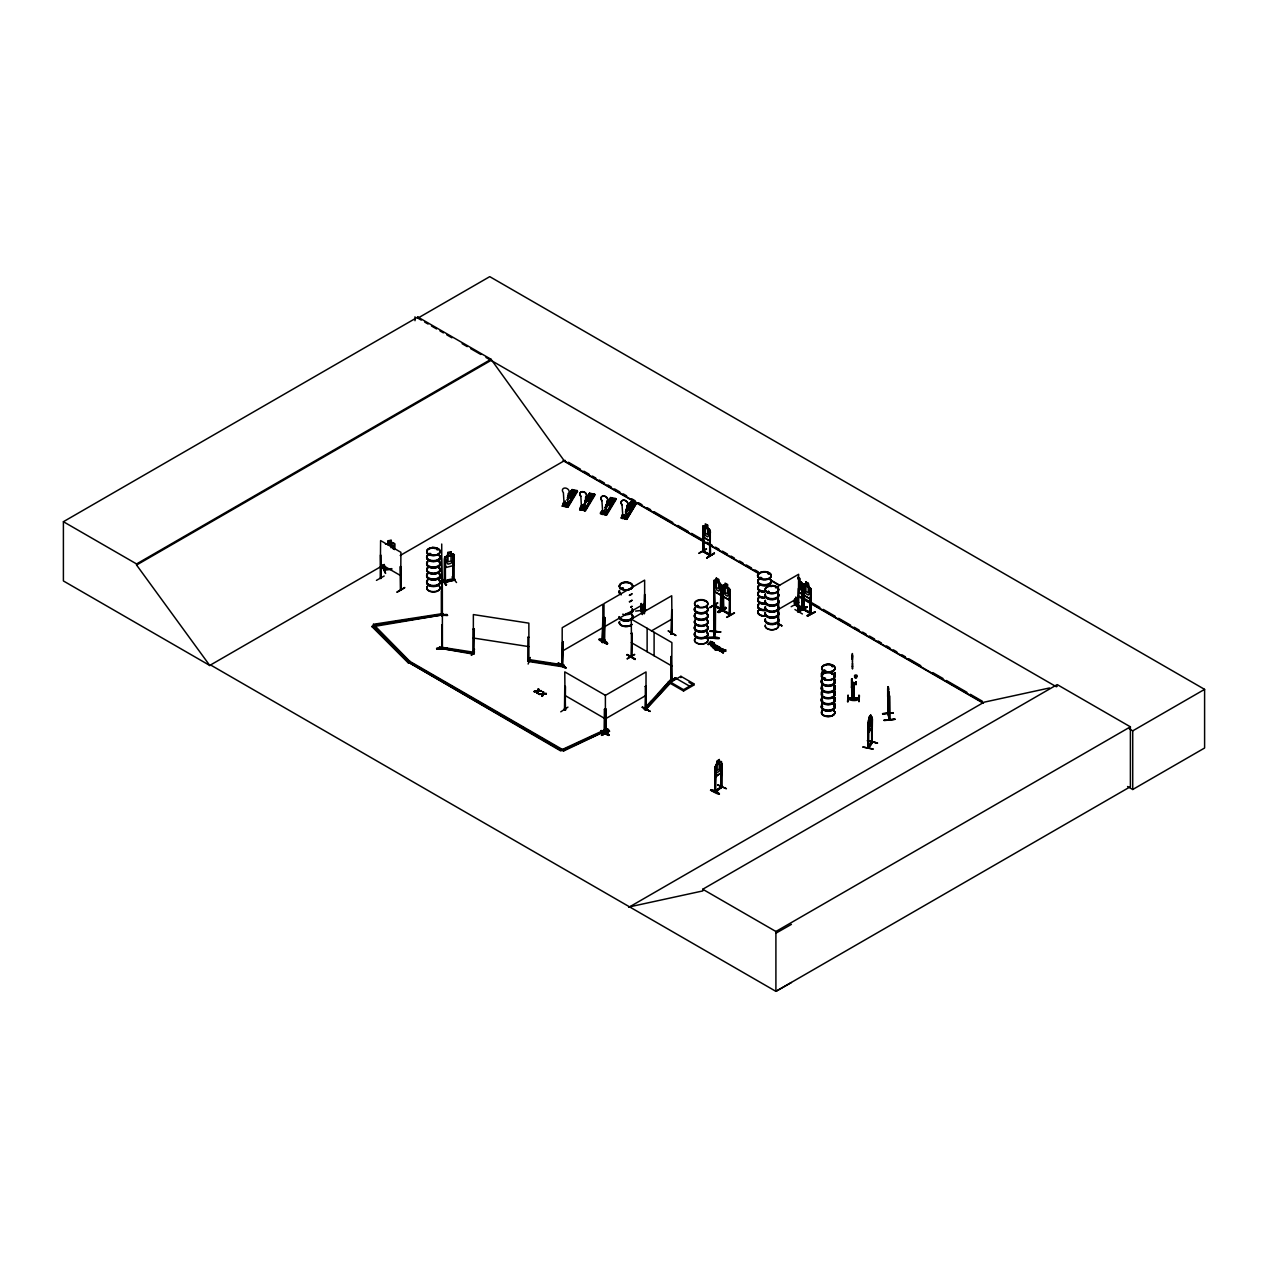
<?xml version="1.0" encoding="UTF-8"?>
<svg xmlns="http://www.w3.org/2000/svg" width="1268" height="1268" viewBox="0 0 1268 1268"><rect width="100%" height="100%" fill="white"/><g stroke="black" fill="none" stroke-linecap="round" stroke-linejoin="round"><path stroke-width="1.5" d="M852.952 684.149L853.697 682.485L854.156 684.149M855.805 684.625L855.789 681.74M714.201 637.82L713.71 636.488M715.532 608.386L715.374 632.463L715.168 630.893M714.661 604.741L713.694 637.915L715.548 630.925M852.35 656.65L852.365 653.527L852.429 657.616M714.28 608.149L713.773 604.773L714.613 605.264M708.463 637.836C716.246 634.824 728.418 641.196 708.527 637.424M719.194 638.327L708.511 637.519M567.398 504.854L568.175 493.569A3.598 2.774 30.9 0 0 568.175 489.432A3.598 2.774 30.9 0 0 563.388 488.465A3.598 2.774 30.9 0 0 563.388 492.618L564.086 504.062M584.944 508.341L585.658 497.183A3.598 2.774 30.9 0 0 585.658 493.03A3.598 2.774 30.9 0 0 580.855 492.079A3.598 2.774 30.9 0 0 580.855 496.232L581.473 507.786M606.009 512.843L606.786 501.557A3.598 2.774 30.9 0 0 606.786 497.405A3.598 2.774 30.9 0 0 601.983 496.454A3.598 2.774 30.9 0 0 601.904 500.717L602.68 512.034M626.154 517.011L626.931 505.71A3.598 2.774 30.9 0 0 626.931 501.573A3.598 2.774 30.9 0 0 622.128 500.606A3.598 2.774 30.9 0 0 622.049 504.886L622.826 516.203M888.995 704.374L889.296 702.329M889.28 702.25L889.011 704.517L887.663 696.275M887.679 713.773L888.234 712.806L889.296 719.796L889.28 694.547L887.822 688.144L888.424 689.951M888.313 714.201L888.282 690.775M889.676 719.685L889.502 695.688L889.66 719.764L888.186 713.694M889.28 719.733L887.933 713.71M444.482 582.155C468.51 578.62 444.545 577.574 445.448 582.234L445.306 558.538L444.418 558.776L444.482 582.456C441.692 580.76 457.986 578.256 453.231 579.904M862.953 747.058C881.355 750.355 871.338 749.119 862.985 746.995M565.972 502.936L564.878 504.141L565.322 502.73M564.704 503.697L565.465 504.109L565.1 503.253M582.139 507.374L583.375 506.455L582.186 507.66M603.378 512.114L604.107 510.655M604.598 511.036L603.568 512.24L604.043 510.83M624.221 516.266L624.347 514.856L624.157 516.235M781.77 625.948L777.379 622.731M851.573 678.887L851.827 697.606L852.048 686.527L852.112 688.08M714.978 774.304L715.738 776.729L720.89 772.973L721.571 769.597M376.438 580.379L384.188 576.005M441.771 582.218L441.724 580.807M441.343 558.269L441.835 581.79M441.708 614.346L441.343 613.664M441.946 592.045L441.961 616.137L441.961 615.218M442.374 647.758L442.421 648.677L442.326 577.796M429.218 553.926L430.597 553.482L429.868 554.227M437.65 549.741L436.81 549.662L437.666 549.329M621.415 588.495L622.461 587.829L623.365 588.796M696.639 606.231L697.638 605.359L698.541 606.373M697.638 605.47L696.798 606.247M705.484 601.397L705.166 601.206M759.881 578.034L760.752 577.384M761.656 577.748L760.245 578.335M768.36 573.865L768.947 573.865M768.852 573.453L767.917 573.691M767.441 592.267L769.248 591.665M768.17 591.316L768.345 592.093L768.519 591.268M769.074 592.394L768.899 591.49M776.365 587.797L775.477 587.75M825.785 670.835L823.725 670.677L825.468 670.978M824.612 670.043L823.931 670.867M825.531 678.237L823.582 678.538L825.072 678.824M824.945 678.871L824.073 678.063M825.357 678.966L824.105 678.015M832.807 666.334L831.697 666.35L832.854 666.429M832.014 665.969L832.442 666.667M832.648 674.37L832.22 674.37M714.883 606.247L713.694 620.448M714.994 606.262L714.645 607.8L713.852 582.218L714.534 582.614M720.715 632.05L710.096 630.973M714.074 616.026L714.534 608.751L713.741 610.954M713.757 622.477L714.867 617.817M713.741 622.62L714.978 617.833M715.104 631.829L714.249 637.344M714.978 632.304L715.104 630.973M710.54 790.281C714.629 787.682 728.244 800.409 710.571 790.202M719.305 793.831L710.825 790.027L719.273 793.879M870.656 718.068L870.593 714.994L871.227 723.457L869.277 728.466L869.341 716.911L867.883 722.665L867.994 747.914L872.019 742.034M557.999 663.576C571.916 669.504 564.704 670.075 558.427 662.863M558.364 662.942L565.702 667.887M566.019 667.697L558.316 663.354M606.944 644.065C586.957 634.824 610.304 641.022 606.881 643.684M607.816 643.558L600.144 639.183M600.921 731.113C608.101 731.747 614.98 740.195 600.921 731.113L608.608 735.456M601.286 730.479L608.973 734.806M601.27 730.859L608.909 735.266M627.248 654.446C645.174 666.556 627.026 652.782 626.883 655.112M634.919 658.821L627.2 654.874L634.919 659.138M867.946 747.866L868.453 746.424M868.406 747.343L868.754 723.965M871.988 742.287L872.511 741.431L871.671 741.954M872.035 742.24L872.432 718.861M871.687 741.875L871.655 742.668M871.687 742.731L871.496 716.721M871.671 742.208C866.472 747.074 867.581 751.94 872.479 742.255M454.198 562.437L453.247 565.639L445.639 567.557L444.751 564.894M453.247 565.639L454.309 554.671L451.075 554.496L451.123 551.675L451.028 554.687L452.628 555.226L452.628 560.615L451.028 563.341L448.016 564.117L446.399 562.231L447.858 552.452L451.123 551.675M441.898 615.566L441.724 544.02M571.82 496.85L571.361 495.804L569.697 496.248M588.938 500.511L587.258 500.448L587.639 499.37M610.415 504.838L609.686 503.713L608.164 504.379M628.246 508.722C630.275 505.678 631.321 511.305 628.357 508.833M709.509 540.707L703.613 537.315L702.789 534.05L703.55 537.363L709.43 540.754L710.286 538.266L709.398 529.105C703.233 526.933 704.992 524.619 704.12 527.108L704.12 532.497L705.373 535.524L707.702 536.871L708.955 535.286L708.955 529.897L707.702 528.217L707.861 525.237L705.277 523.842L705.373 526.87M720.398 594.851L721.223 592.552M720.462 594.977L714.645 591.538L713.821 588.273L714.581 591.601L720.462 594.977L721.397 592.568M729.179 599.923L730.019 589.921L727.594 587.464L727.673 584.532L725.09 583.137L723.933 591.791L725.185 594.819L727.515 596.166L728.767 594.581L728.767 589.192L727.673 587.417M729.243 600.049L723.426 596.61L722.601 593.345L723.362 596.673L729.243 600.049L730.099 597.688M802.549 591.633C800.045 598.417 804.815 584.183 801.598 582.392L799.886 581.505L800.06 578.525L797.635 577.225M810.838 596.499L809.919 598.75L804.245 595.374L803.5 592.156M810.918 596.451L809.967 598.876L804.102 595.485L803.421 592.124M624.236 516.187C622.35 516.504 625.124 514.111 624.078 516.092M390.068 568.714L384.093 569.411L391.796 568.65M391.796 569.269L384.093 570.267L384.997 570.077M565.75 502.841L565.053 504.22L565.433 502.857M582.662 507.469L582.963 506.281M604.186 510.988L603.314 512.034M582.535 507.913L583.423 506.756M537.378 693.485L538.155 691.092L541.404 690.664L538.155 691.567L537.378 693.485L537.394 691.139L536.76 693.12M542.324 696.338L543.1 693.945L546.349 693.517L543.1 694.436L542.324 696.338L542.339 693.992L539.154 694.008L542.339 694.484L543.211 691.71L543.211 694.024L546.349 694.008M537.505 691.219L534.208 691.646L537.505 691.219L538.266 688.857L538.884 689.697L538.266 688.857M543.211 691.71L542.435 694.087L539.154 694.499M887.679 696.338L887.822 688.144M442.183 579.524L446.114 585.261M446.621 584.707L442.167 579.048L446.067 585.341M538.266 691.171L538.884 689.206M541.705 695.974L542.339 694.484M543.1 694.436L543.829 692.074M642.321 614.584L640.752 609.94L641.434 610.542M640.831 604.963L641.434 611.398L641.402 603.505M474.311 652.655L473.265 652.497L473.36 628.833L474.311 628.976L473.772 654.225L439.093 648.122L439.631 646.949L474.327 652.323L473.772 654.225M474.311 628.976L473.265 629.039M471.268 655.302L474.501 649.232L471.839 654.89M471.775 654.922L474.042 649.232M473.408 651.419L474.311 651.8M474.406 651.594L474.169 652.655L473.17 651.657M527.932 637.265L528.867 637.408L527.932 637.265L527.742 660.961L528.883 661.104L528.867 623.159L473.36 614.568L473.344 652.576M528.629 660.279L527.726 660.073L528.978 660.026M527.9 659.82L527.932 660.993M530.309 657.506L528.138 664.067M382.603 567.287L385.599 573.39L382.682 566.923M852.952 683.832L853.919 683.706M699.001 553.403L706.577 549.012M710.032 607.641L717.64 603.235M718.829 612.666L726.073 608.18M791.184 606.706L798.872 602.427M799.569 611.493L807.177 606.77M807.161 607.134L798.983 611.224M627.2 658.948L634.412 654.399M439.093 648.851L439.631 646.949M529.089 659.598L528.55 660.771L563.246 666.144L563.784 664.971L529.089 659.598L528.55 661.5L563.246 666.873L563.784 664.971M453.151 579.951L453.151 556.494L454.039 556.272M719.21 759.659L720.303 768.091L719.21 771.198L717.165 772.703L716.071 771.182L716.071 765.793L717.086 761.101L719.368 759.548L717.181 761.149L717.26 764.081L714.994 766.664M564.688 709.541L565.544 710.032L564.767 686.131L564.498 709.826C563.261 707.702 567.097 709.811 564.688 708.685M631.765 656.808L631.416 655.968M631.765 633.065L631.622 657.41L631.258 619.117L671.897 642.575L671.707 680.488M671.358 679.886L673.039 679.521L671.184 678.951L644.112 708.939L645.967 709.509L673.039 680.25L676.05 678.412L675.622 677.698L671.977 680.33L671.121 678.998M703.011 550.391L703.851 551.739L703.772 534.097M720.541 609.543L720.89 585.974L720.557 609.623L720.874 608.529M729.29 588.352L730.178 589.874L730.178 615.107L722.554 610.701M722.823 609.686L723.663 611.033L723.584 597.307M794.909 604.725L795.781 605.185L795.702 597.323M795.702 605.137L795.971 597.165M795.353 604.551L802.818 608.941L802.042 585.039L801.788 608.751L802.549 609.1L802.47 583.866M803.278 608.703L804.403 609.005L803.611 608.497M803.294 609.528L810.838 613.87M804.134 610.003L804.324 586.355L803.373 586.101L804.134 610.003L803.421 584.389L804.213 583.819C807.573 587.686 805.085 577.32 805.909 584.992L804.673 585.23L804.673 590.619L805.909 593.646L808.255 594.993L809.491 593.408L809.491 588.019L808.255 583.454L805.909 582.107M805.83 581.964L808.413 583.359L808.334 586.291L810.918 588.701L810.918 613.918L810.062 612.571L811.092 612.777L811.171 613.775L803.611 609.353L803.5 584.469M810.046 613.474L810.41 597.688M847.975 695.561L847.61 701.854L848.038 695.498M848.118 701.775L848.086 695.133M564.831 503.475L565.639 503.444M603.108 642.147L602.839 618.499L602.062 642.416C603.108 642.955 602.823 641.164 602.141 641.418M605.01 640.229L603.901 640.419L605.026 640.388M632.098 656.729L631.844 655.635L630.893 656.111L632.114 656.634L631.274 657.125L632.035 633.223M605.169 732.032L606.152 731.81L604.487 732.016M645.491 709.192L645.46 710.032M645 709.937L645.84 709.446M889.042 719.178L889.122 718.496M562.865 506.249L563.515 502.635L563.911 503.935L568.207 504.791L568.603 503.65L568.603 505.187L563.515 504.173L563.515 502.635M572.122 490.05L577.574 491.302L567.969 507.248L567.636 505.266L567.24 506.407L562.944 505.552L563.911 502.714M562.263 506.106L565.132 501.336M567.668 496.929L572.756 498.245L567.668 496.929L572.074 489.575L577.162 490.589L567.684 506.978M565.354 501.177L562.596 505.98M567.303 497.833L572.074 489.575M572.407 490.32L568.539 496.66L572.074 489.876M566.97 499.925L573.073 490.066M567.398 499.814L572.169 491.841M567.62 500.036L572.518 492.079M565.877 503.57C561.486 501.637 567.065 510.275 565.956 503.428M576.892 491.191L576.179 490.684L566.273 506.899L574.959 492.586M576.512 491.128L566.923 507.026L577.178 490.874M567.367 507.105L577.162 490.589M580.855 496.232L580.776 496.343A3.598 2.774 30.9 0 1 580.776 492.206A3.598 2.774 30.9 0 1 585.578 493.157A3.598 2.774 30.9 0 1 585.578 497.31L585.658 497.183M585.689 500.02L589.541 493.49L595.041 494.916L585.436 510.861L580.015 509.387L580.015 507.866L580.982 506.249L581.378 507.549L585.673 508.405L586.07 507.263L586.07 508.801L580.982 507.771L580.982 506.249M583.835 510.529L585.103 510.402L594.058 494.71L584.707 510.021L580.411 509.165L581.378 506.328M582.915 504.807L579.635 509.704L582.868 504.632M584.77 501.446L589.541 493.173L594.644 494.203L584.833 510.719L594.644 494.203M582.202 506.645L580.284 509.831L584.421 503.507M581.378 510.037L590.539 493.68L586.117 500.289L589.541 493.173M581.045 509.784L590.492 493.838M584.136 505.25L589.034 497.294M583.423 507.041L581.79 506.867L581.79 509.435L581.869 506.724L583.423 507.041L583.423 509.609M584.104 510.211L593.646 494.282M601.904 500.717L601.983 500.591A3.598 2.774 30.9 0 1 601.983 496.454A3.598 2.774 30.9 0 1 606.706 497.531A3.598 2.774 30.9 0 1 606.706 501.668L606.786 501.557M601.856 514.285L601.143 512.24L602.11 510.624L602.506 511.923M610.415 498.166L616.169 499.275L606.564 515.22L606.247 513.255L605.835 514.396L601.539 513.54L602.506 510.703M605.533 506.106L610.685 497.547L615.773 498.562L605.914 515.093L615.773 499.006M615.503 499.164L614.774 498.657L604.868 514.871C610.193 513.588 594.153 516.266 603.045 510.592M605.01 507.58L610.685 497.547M605.581 507.897L611.667 498.055L605.264 509.609M603.584 512.224L603.726 511.242M603.837 510.972C606.294 510.909 602.316 517.645 602.918 511.242L604.471 511.559M605.042 509.371L611.667 498.213M605.248 514.729L615.154 499.101M615.059 499.085L605.518 514.998L615.773 498.562M622.049 504.886L622.128 504.759A3.598 2.774 30.9 0 1 622.128 500.606A3.598 2.774 30.9 0 1 626.852 501.684A3.598 2.774 30.9 0 1 626.852 505.837L626.931 505.71M622.334 518.327L621.288 517.946L622.255 514.776L621.685 517.693L625.996 518.564L626.963 515.727L626.963 516.948M621.685 517.693L622.651 514.856M626.408 509.07L631.496 510.386L626.408 509.07L630.83 501.716L635.918 502.73L626.059 519.262L626.392 517.407M621.336 518.121L622.255 516.314L627.359 517.328L627.359 515.807M626.059 509.974L630.83 501.716M627.058 508.563L630.878 502.207L625.378 511.987M625.726 512.066L629.641 505.71M626.043 511.939L631.813 502.207L625.52 513.794L632.193 502.651M624.696 518.136C622.239 519.135 622.239 513.603 624.696 515.569L624.617 518.279L624.696 515.569M635.918 502.73L626.012 519.23L625.013 519.04L631.67 507.866M625.124 519.056L634.935 502.825M625.663 519.167L635.331 503.238M636.314 503.444L626.709 519.389L636.298 503.459L630.561 502.334M853.063 698.494L852.952 683.468L854.156 684.387L854.141 683.452L852.952 683.706M854.141 698.494L854.141 683.452M430.803 553.957L429.598 554.496M622.002 588.463L623.206 588.923M698.589 606.12L697.131 606.595M760.372 577.558L760.182 578.462M760.087 578.224L761.482 577.558M769.042 591.982L768.075 592.536M869.277 716.911L870.704 715.025M869.515 717.086L870.656 715.184M869.515 718.053L870.323 715.96M872.146 742.794L872.067 717.054L870.704 717.91M868.469 721.016L871.623 716.626M872.067 724.789L871.639 728.244L868.342 732.65L871.607 728.197M877.488 743.064L867.534 740.67M867.566 740.702L877.504 743.096M385.203 569.506L384.236 570.537L384.188 564.418M799.886 590.159L801.138 588.574L801.138 583.185L799.886 581.505M454.198 554.734L454.134 580.015L444.529 582.487L444.64 557.207L447.905 555.4L447.858 552.452M453.167 553.957L444.64 557.207M721.666 787L714.978 791.818L715.517 790.535M715.057 790.947L720.937 786.921M720.937 787.539L721.603 763.59L721.032 787.412M721.872 786.398L721.223 787.063M589.144 500.622L589.065 499.544M644.112 708.939L651.847 700.586M658.298 693.612L668.601 682.469M673.039 679.521L645.967 708.78L644.112 708.21M798.729 588.558L798.365 611.778M400.688 589.81L400.91 552.309L380.59 540.58L380.289 578.509L380.986 577.653M380.986 578.509L380.59 554.829L380.717 578.271M562.469 642.115L562.39 665.621C562.754 663.687 562.215 664.67 563.23 664.511M563.15 641.719L562.58 665.557M602.062 641.56L603.172 641.212M602.062 642.353L602.918 641.909L602.839 604.25L562.199 627.708L562.12 665.462M631.987 655.889L631.274 656.269M671.786 633.429L670.946 633.921L671.786 632.573M645.983 709.715L646.03 671.929L605.391 695.387L605.391 732.952M868.421 747.93L868.406 723.885M563.15 665.272L562.199 665.335M671.026 633.873L672.072 633.62L671.723 595.754L631.084 619.212M640.8 610.051L642.321 613.981M723.045 651.292L723.299 652.703L721.809 651.831L722.554 649.311L720.573 649.073L722.174 650.484M630.846 607.055L631.939 606.247M630.846 607.324L631.939 606.5M825.23 670.962L824.295 671.073M715.707 765.111L720.874 761.339L721.571 761.862L721.413 787.587M715.675 767.933L714.978 791.818L715.057 766.649L714.898 774.368M715.707 776.555L720.89 772.973M717.957 784.86L726.421 788.712L717.688 785.003M703.344 551.849L702.789 526.315L703.661 525.697M702.868 526.394L703.692 525.808M713.9 580.633L714.724 580.047L720.398 583.407M722.601 585.61L723.473 584.992L722.681 610.811L722.681 585.562M562.136 506.059L567.24 507.073M566.241 506.867L567.05 507.026M579.635 509.704L581.41 510.021M611.667 498.055L605.343 507.85L610.685 498.007M601.729 514.237L602.459 514.412M630.83 502.017L631.813 502.207M621.875 518.406L622.604 518.58M714.233 645.634C713.044 635.537 702.805 648.915 712.299 642.813L713.646 643.589M721.508 651.372C712.172 647.092 731.287 649.216 719.749 650.215C723.711 651.118 718.687 652.592 719.146 649.913C719.939 648.265 724.757 649.089 722.554 650.833M720.192 649.295L719.749 650.706L721.508 650.896M571.678 496.771L569.49 496.327M610.288 504.743L608.117 504.49M630.434 508.912L628.262 508.658L630.513 508.468M670.645 682.216L680.9 676.304L693.818 683.753L693.818 685.1L683.547 691.012L670.645 683.563L670.645 682.216L683.547 689.681L683.547 691.012M683.547 689.681L693.818 683.753M856.502 676.795C859.26 674.322 852.413 674.354 855.155 676.795M778.33 623.317L778.409 599.891L778.394 623.745L778.33 622.493M798 612.048L798.38 588.368M794.925 609.512L802.406 613.966M798.317 612.222L798.65 574.261L778.33 585.99L778.409 623.697M604.678 617.437L603.996 641.291M602.332 642.559L603.092 618.657M643.938 613.617L644.635 594.375L644.889 611.477M644.207 613.76L644.889 594.518M599.59 639.516L606.976 644.049M562.199 665.415L562.881 641.56M604.678 640.039C603.061 643.05 606.278 639.896 603.917 641.339L603.996 603.584L644.635 580.126L644.635 613.205M670.946 633.921L671.723 610.019L671.977 633.715M671.66 633.461L671.977 610.162M565.211 710.191L565.465 686.527M560.773 711.823L567.953 707.116M565.148 710.143L564.767 671.866L605.391 695.324M670.978 680.108L671.2 656.428L671.469 680.441M604.709 709.192L604.44 732.825L604.44 709.351L606.072 709.256L605.137 709.731M645.079 686.432L646.03 686.194L645.396 710.048L645.333 686.59M670.867 680.092L671.358 679.03M670.931 679.283L671.977 679.474M668.093 682.168L675.622 677.698L668.474 682.802M672.991 680.124L676.034 678.38M642.242 707.227L650.215 711.459L642.559 707.1M609.559 731.176L601.555 735.377L609.179 730.542M601.555 735.377L609.528 731.113M609.195 730.907L601.634 735.345M400.292 566.527L400.688 590.191L400.64 566.717M397.074 592.299L404.666 587.876M397.043 591.902L404.651 587.48M210.678 665.018L209.854 665.51L63.4 580.95L63.4 521.703L417.869 317.048L491.049 359.288L564.228 460.791L759.183 573.342M417.869 317.048L417.869 318.141L489.749 276.646L1204.6 689.364L1204.6 748.009L1132.72 789.504L1127.585 786.525M63.4 521.703L136.579 563.943L491.049 359.288M791.422 982.51L775.905 991.354L210.583 664.971L209.743 665.446L136.579 565.037L491.049 360.381M209.743 665.446L383.126 565.338M400.212 555.479L565.053 460.316M432.673 547.348L435.257 548.743M438.649 578.319L441.708 576.56M438.649 578.81L441.755 576.956L438.76 578.81M439.077 579.048L442.104 577.225M408.391 662.245L409.865 661.389L562.231 749.356L563.547 751.036L608.513 729.639L607.214 728.704L560.757 750.212L408.391 662.245L560.757 750.941L605.407 730.257M408.391 662.974L409.865 661.389L373.41 624.3L442.801 613.569L443.34 614.742L372.142 626.804L373.965 625.473L443.34 614.742M702.789 526.315L702.741 551.406L710.619 555.653L709.858 531.752L710.254 555.812L710.286 530.579L709.367 529.184M703.09 527.837L703.772 551.691M707.782 528.17L709.398 529.105M710.54 532.148L709.589 531.894M709.509 554.702L710.128 555.749M710.365 554.94L703.581 551.279L710.556 554.718M562.199 651.166L602.839 627.708M603.996 627.042L644.635 603.584M716.309 578.065L715.152 586.719L716.404 589.763L718.734 591.11L719.986 589.509L718.893 579.46L716.309 578.065L716.404 580.903M718.893 582.345L721.397 584.802L721.397 610.035L713.773 605.629L713.9 580.49L716.483 581.045M721.318 584.865L721.254 609.987M729.179 588.479L723.473 584.992M723.331 587.686L722.633 587.29L723.6 610.97M651.403 630.941L671.723 619.212M729.671 596.911L729.401 614.742L729.671 591.046L730.368 614.869M730.352 591.443L729.401 591.205M710.096 607.261L717.704 602.855M709.668 607.515L717.292 603.108M717.72 611.667C741.511 598.512 701.838 621.288 725.391 607.34M723.204 610.273L723.014 609.765M729.322 613.997L730.067 615.107M726.596 617.231L734.188 612.793M726.913 617.405L734.537 613.015M799.965 581.457L801.598 582.392M804.134 583.866L810.918 588.701L810.807 613.918M802.739 585.436L801.788 585.198M708.21 644.556L711.76 642.511M708.21 644.065L712.299 642.813M714.122 642.828L712.933 644.477M711.919 645.412C710.872 648.661 711.221 643.082 713.234 645.681M712.172 644.889L711.982 645.777L713.726 645.428M712.473 646.157C706.72 644.096 718.1 645.634 712.933 643.986M810.189 613.553L810.41 589.874M712.885 645.919C709.826 647.932 718.544 644.651 713.456 643.684M712.156 646.823L715.12 645.602L713.456 644.176M811.092 590.27L810.141 590.016M716.895 646.078C721.112 645.634 706.815 651.387 716.388 645.301M778.33 609.448L798.65 597.719M713.361 647.536L716.895 645.602M717.434 647.029L717.973 646.236M714.423 648.836C715.818 648.962 719.368 649.834 715.675 649.66C711.205 649.327 722.95 651.609 720.066 647.583A1.902 1.109 0 0 0 719.257 646.902L716.135 647.599L717.577 649.01M714.423 649.311L714.962 648.519M795.321 603.726L795.781 604.329M720.699 648.281L720.066 648.059A1.902 1.109 0 0 0 719.257 647.377C713.187 647.504 720.842 649.977 718.512 647.14C713.377 647.457 718.116 652.117 720.699 647.789M717.577 649.501L715.073 649.153M724.044 649.723L724.472 650.944C726.168 652.101 725.946 648.899 724.393 649.913M646.03 695.403L605.391 718.861L564.767 695.324M723.616 650.452L722.284 651.134L720.192 649.787M725.756 649.707L721.809 652.053L723.299 652.703M724.472 650.944L722.839 652.972M801.709 607.99C806.115 608.117 782.594 597.672 802.47 608.196M802.168 608.529L802.042 585.039M806.606 606.817L798.872 610.732L807.24 606.754L799.284 611.414M804.292 609.75L803.69 608.561M811.108 612.84L804.134 609.401L811.171 612.919M807.24 615.551L815.276 611.873L807.288 615.63M807.24 616.042L815.261 611.842L807.653 616.264M628.738 907.349L984.047 702.203L1049.508 687.969M629.562 906.858L702.741 890.944L702.741 889.248L1057.211 684.593L1130.39 726.833L1130.39 786.699L775.905 991.354L775.905 931.489L1130.39 726.833M1057.211 686.289L1056.387 686.78L485.945 357.433M1129.328 728.894L1132.72 730.859L1204.6 689.364M775.905 933.2L791.422 924.356M721.444 787.063L721.666 786.144M583.28 507.01L582.535 507.2M441.946 648.122L441.946 624.664M442.326 647.821L441.914 648.661M721.603 787.048L715.738 790.725M715.548 791.422L715.96 768.059M563.547 750.291L608.513 729.639M851.684 686.527L851.573 687.922L851.684 678.792M851.684 687.129L852.112 678.887M604.519 640.895L604.947 617.579M645.697 709.494L645.761 686.036M605.803 709.097L606.041 732.777L606.072 709.256M760.293 577.954L761.434 578.049M832.014 666.065L832.854 666.255M824.327 670.439L825.23 670.439M824.295 677.936L824.168 678.824M832.284 674.354L831.681 674.259M582.979 507.374L582.773 506.804M527.964 660.707L528.978 660.882M604.376 641.418L604.265 617.991M569.903 496.105L571.361 496.057M608.513 504.078C612.048 503.095 608.973 507.105 608.101 504.315M372.142 626.075L408.058 661.991L409.865 661.389M372.142 626.804L408.058 662.72L409.865 662.118L373.965 626.202L373.41 624.3M452.01 576.972L456.528 582.535M853.935 698.985L853.697 682.485M429.678 553.403L428.853 554.068L429.694 554.274M400.609 590.191L400.561 566.368M697.321 605.755L697.812 606.136M698.129 606.453L697.162 606.453M714.534 607.784L714.074 618.324L713.836 617.04M714.043 604.63L721.286 609.179L714.883 605.359M722.823 610.542L730.352 614.901M802.105 607.641C803.215 611.937 789.901 603.409 795.274 598.718M392.779 547.586L391.162 540.247L387.754 540.802L387.897 543.829M387.786 543.75L385.44 544.051L393.397 542.831L391.194 543.195L391.051 540.358M387.897 544.78L391.083 544.273L391.083 547.871M393.413 545.319C395.521 544.606 391.416 546.857 393.413 549.234M375.344 624.744L381.129 623.84M384.981 623.254L388.832 622.651M392.684 622.049L404.254 620.258M408.106 619.672L413.891 618.768M417.743 618.182L421.594 617.579M425.446 616.993L438.934 614.901M541.404 690.664L538.266 690.68L538.155 691.567M534.208 691.155L541.404 691.155M534.208 691.646L537.394 691.631M543.211 693.533L546.349 693.517M635.601 611.097L646.22 609.892M539.154 694.008L542.435 693.596M675.828 635.569L668.093 630.83L675.765 635.205M642.21 707.227L649.802 711.221M887.933 689.649L888.282 686.638L888.662 700.237L887.933 695.038M887.663 688.54L887.933 714.328M888.678 691.551L889.169 694.579M882.591 713.916L893.258 713.012M884.224 720.573C917.604 716.864 861.447 722.459 894.828 719.257M385.123 569.269L384.997 570.109M768.519 592.077L767.6 591.665M824.628 678.19L824.818 678.856M565.148 709.288L564.545 708.955M587.94 499.56L588.827 499.671M852.207 689L851.827 689.792L852.048 678.713M852.207 696.814L851.827 697.606M848.165 697.907L858.927 697.844C860.338 701.917 846.85 700.966 848.165 697.907L858.927 698.177M848.165 698.399L858.927 698.335M848.165 698.636L858.943 698.589M858.896 695.086L858.991 701.79L859.435 695.514M439.727 581.172L446.922 581.647L439.727 581.33M439.727 581.521L446.922 581.473M441.343 590.888L441.343 614.964M441.533 614.996L447.525 615.424L436.747 615.091M441.533 615.313L447.525 615.249M436.747 648.74L445.734 648.994C427.776 649.596 440.471 646.839 447.525 648.725M436.747 648.328L447.525 648.328M436.747 648.772L445.797 648.725M852.175 685.037L852.175 700.015M473.503 652.243L474.406 652.449M716.452 646.347L717.973 646.728M622.461 587.972L623.365 588.193M710.032 631.179L720.779 631.86L710.017 631.337M634.729 654.526L627.264 658.583M726.39 608.307L718.877 612.333M473.36 638.026L528.867 646.617M531.023 660.628L534.874 661.23M538.726 661.833L552.214 663.909M556.081 664.511L563.784 665.7M439.631 647.694L445.417 648.582M449.268 649.184L462.757 651.261M466.608 651.863L470.476 652.465M439.093 648.122L473.772 653.495M605.311 732.302L605.074 733.237L605.121 709.494M585.134 500.543L590.222 501.859L585.134 500.844M624.506 515.252L624.046 515.791M624.617 515.711L623.063 515.41L623.063 517.978M585.103 508.88L584.707 510.021M621.288 517.93L626.788 519.357M867.994 730.447L867.93 722.649M867.36 740.861L877.282 742.921M640.974 611.414L641.037 603.552M795.67 605.185L795.432 603.726M729.972 614.172C711.792 604.757 736.153 616.28 729.401 613.886M385.092 570.109L385.123 566.21M384.299 570.489L384.299 564.625M715.548 631.781L714.074 637.883L714.074 610.637M442.326 614.584L442.326 615.44M713.329 645.285L714.138 645.19M631.258 633.366L631.955 633.762L630.989 633.524M671.628 680.441L671.2 656.428M604.44 709.351L605.391 709.652M777.363 623.111L781.944 625.79L777.205 623.27M417.869 318.141L421.277 320.107M424.685 322.072L428.093 324.037M431.485 326.003L436.588 328.951M439.996 330.916L443.404 332.882M446.811 334.847L451.915 337.795M462.123 343.691L467.226 346.639M470.634 348.605L480.841 354.485M797.968 578.002L799.474 579.825L797.968 578.953M798.761 592.204L801.645 593.868M798.681 592.267L801.693 593.995M568.476 462.281L580.443 469.192M583.866 471.173L589.002 474.137M592.41 476.102L595.833 478.084M599.257 480.049L604.392 483.013M607.816 484.994L611.224 486.975M614.647 488.941L619.783 491.905M623.206 493.886L626.614 495.851M631.749 498.815L635.173 500.797M638.596 502.762L642.004 504.743M647.14 507.707L650.563 509.673M653.987 511.654L672.801 522.511M677.92 525.475L688.191 531.403M691.599 533.368L703.581 540.279M706.989 542.26L712.125 545.224M715.548 547.19L718.972 549.171M722.395 551.152L727.515 554.1M730.939 556.081L734.362 558.063M739.482 561.011L742.905 562.992M746.329 564.973L751.464 567.937M754.888 569.903L758.296 571.884M801.059 596.562L819.873 607.42M823.281 609.401L835.263 616.311M838.671 618.277L850.654 625.203M854.061 627.169L859.197 630.133M862.62 632.114L866.044 634.079M869.468 636.061L874.587 639.024M878.011 640.99L881.434 642.971M886.554 645.935L889.977 647.9M893.401 649.882L896.825 651.847M901.96 654.811L905.368 656.792M908.791 658.758L920.758 665.684M932.741 672.595L942.996 678.507M946.419 680.488L966.945 692.328M970.353 694.309L982.335 701.22M771.15 580.253L779.693 585.198M798.507 596.055L983.207 702.694M563.103 460.633L758.708 573.564M770.706 580.49L779.297 585.451M798.158 596.34L983.461 703.328M706.26 548.885L699.064 553.038M710.286 555.749L702.821 551.548M723.394 585.039L725.264 586.117M720.89 585.974L721.571 586.371L720.62 586.133M710.413 641.243L714.122 643.32M723.616 649.961L725.835 651.245M720.573 649.073L722.174 649.993M631.258 642.575L671.897 666.033M688.968 682.295L693.818 685.1M676.383 678.554L689.301 686.004M380.59 564.038L400.91 575.767M411.577 663.101L500.606 714.502M504.03 716.483L524.572 728.339M527.995 730.32L563.547 751.036M702.741 889.248L775.905 931.489M717.308 646.442L716.024 646.585M714.994 632.352L715.025 606.627M453.12 554.053L454.356 554.734M393.365 542.767L394.602 543.655L394.602 549.472M608.513 730.384L607.214 728.704M721.492 761.957L719.305 762.591L719.273 759.5M709.589 555.447L709.858 531.752M721.571 608.878L721.65 609.876L714.106 605.47L713.979 580.586M565.417 709.05L565.544 710.032M589.24 499.941L587.94 499.323L587.084 500.289M571.599 495.931L571.218 497.246L569.522 496.517M565.591 503L565.56 503.618M725.407 607.721L717.767 612.064M718.132 612.381L725.756 607.974M872.432 742.319L872.479 741.4M394.602 543.655L394.475 549.488M443.34 615.471L442.801 613.569M445.765 567.509L444.799 557.27M441.28 613.981L441.232 614.837M888.171 686.638L888.567 688.841M888.266 688.587L888.567 689.792M888.186 696.037L888.662 697.923L888.662 692.534M867.93 730.352L868.453 732.666M589.335 499.861L588.067 500.923L586.973 499.941M888.424 689.982L888.297 686.796M852.397 655.366L852.334 659.408L852.318 656.444L852.334 657.315M852.476 666.809L852.461 665.954L852.476 668.997L852.461 663.148M852.413 655.144L852.445 659.297M446.922 615.297L446.922 614.457L436.144 614.964M852.445 658.758L852.461 661.167M852.461 661.008L852.492 665.668M1132.72 730.859L1132.72 789.504M856.074 681.74L856.106 684.625M853.396 682.485L853.19 699.064M799.886 582.472L799.886 587.861M795.02 598.876L795.02 604.836M721.904 763.716L721.92 787.269L715.358 792.024L715.358 768.503M719.653 647.821L716.626 648.519L718.005 648.772M714.803 590.286L714.883 605.961M680.9 676.304L680.9 677.635M654.098 632.304L654.098 655.762M647.124 628.278L647.124 651.736M646.094 708.749L646.094 709.604M643.542 604.995L643.542 612.809M643.336 604.44L643.177 612.856M642.971 604.487L642.971 612.317M607.214 513.16L606.817 511.559L606.817 512.779M602.997 511.099L602.997 513.667M602.11 510.624L602.11 512.145M528.645 660.248L528.55 661.5M453.151 556.494L453.199 580.189M415.001 316.826L415.001 320.709M136.579 563.943L136.579 565.037M764.477 591.966A6.815 3.931 0 0 1 758.581 586.07M764.477 592.283A6.705 3.867 0 0 1 758.676 586.482M764.477 597.339A6.705 3.867 0 0 1 758.676 591.538M770.389 579.603A6.815 3.931 0 0 1 764.477 585.499A6.815 3.931 0 0 1 758.581 579.603M764.477 591.205A6.72 3.883 0 0 1 758.66 585.388M770.31 585.388A6.72 3.883 0 0 1 770.976 586.323M770.31 579.999A6.72 3.883 0 0 1 764.477 585.816A6.72 3.883 0 0 1 758.66 579.999M764.477 591.633A6.815 3.931 0 0 1 758.581 585.737M770.389 585.737A6.815 3.931 0 0 1 771.071 586.688M770.389 579.27A6.815 3.931 0 0 1 764.477 585.166A6.815 3.931 0 0 1 758.581 579.27M770.294 578.921A6.705 3.867 0 0 1 764.477 584.722A6.705 3.867 0 0 1 758.676 578.921M764.477 610.415A6.815 3.931 0 0 1 758.581 604.519M764.477 610.732A6.705 3.867 0 0 1 758.676 604.931M764.477 615.788A6.705 3.867 0 0 1 758.676 609.987M764.477 598.306A6.705 3.867 0 0 1 758.676 592.489M764.477 603.948A6.815 3.931 0 0 1 758.581 598.052M764.477 609.654A6.72 3.883 0 0 1 758.66 603.837M764.477 604.265A6.72 3.883 0 0 1 758.66 598.448M764.477 610.082A6.815 3.931 0 0 1 758.581 604.186M764.477 603.616A6.815 3.931 0 0 1 758.581 597.719M764.477 603.188A6.72 3.883 0 0 1 758.66 597.371M777.712 605.454A6.705 3.867 0 0 1 772.767 611.239A6.705 3.867 0 0 1 765.412 606.389M777.712 593.931A6.72 3.883 0 0 1 772.783 599.716A6.72 3.883 0 0 1 765.412 594.866M777.712 592.838A6.72 3.883 0 0 1 772.783 598.623A6.72 3.883 0 0 1 765.412 593.773M777.712 600.398A6.705 3.867 0 0 1 772.767 606.183A6.705 3.867 0 0 1 765.412 601.333M777.807 600.002A6.815 3.931 0 0 1 772.783 605.866A6.815 3.931 0 0 1 765.317 600.937M777.807 599.669A6.815 3.931 0 0 1 772.783 605.533A6.815 3.931 0 0 1 765.317 600.604M777.712 599.32A6.72 3.883 0 0 1 772.783 605.105A6.72 3.883 0 0 1 765.412 600.255M777.807 593.519A6.815 3.931 0 0 1 772.783 599.384A6.815 3.931 0 0 1 765.317 594.47M777.807 593.186A6.815 3.931 0 0 1 772.783 599.051A6.815 3.931 0 0 1 765.317 594.137M777.712 605.866A6.705 3.867 0 0 1 772.767 611.636A6.705 3.867 0 0 1 765.412 606.786M777.728 606.072A6.736 3.883 0 0 1 772.783 611.873A6.736 3.883 0 0 1 765.396 607.023M777.712 611.287A6.72 3.883 0 0 1 772.783 617.072A6.72 3.883 0 0 1 765.412 612.222M777.712 618.847A6.705 3.867 0 0 1 772.767 624.633A6.705 3.867 0 0 1 765.412 619.783M777.807 618.451A6.815 3.931 0 0 1 772.783 624.316A6.815 3.931 0 0 1 765.317 619.386M777.807 618.118A6.815 3.931 0 0 1 772.783 623.983A6.815 3.931 0 0 1 765.317 619.053M777.807 611.969A6.815 3.931 0 0 1 772.783 617.833A6.815 3.931 0 0 1 765.317 612.919M777.807 611.636A6.815 3.931 0 0 1 772.783 617.5A6.815 3.931 0 0 1 765.317 612.587M777.712 612.381A6.72 3.883 0 0 1 772.783 618.166A6.72 3.883 0 0 1 765.412 613.316M777.712 617.77A6.705 3.867 0 0 1 772.767 623.539A6.705 3.867 0 0 1 765.412 618.705M777.728 624.046A6.736 3.883 0 0 1 772.783 629.831A6.736 3.883 0 0 1 765.396 624.981M777.712 623.904A6.705 3.867 0 0 1 773.639 629.578A6.705 3.867 0 0 1 765.19 625.837M777.712 606.421A6.705 3.867 0 0 1 773.639 612.095A6.705 3.867 0 0 1 765.19 608.355M834.915 679.664A6.815 3.931 0 0 1 834.233 682.644M822.441 682.644A6.815 3.931 0 0 1 822.441 678.713M834.835 680.06A6.72 3.883 0 0 1 834.154 683.008M822.52 683.008A6.72 3.883 0 0 1 822.52 679.125M835.026 686.131A6.689 3.867 0 0 1 834.138 688.064M822.536 688.064A6.689 3.867 0 0 1 822.536 684.197M834.835 685.259A6.736 3.883 0 0 1 834.17 688.207M822.504 688.207A6.736 3.883 0 0 1 822.504 684.324M834.804 685.481A6.689 3.867 0 0 1 834.138 688.413M822.536 688.413A6.689 3.867 0 0 1 822.536 684.546M834.915 673.197A6.815 3.931 0 0 1 834.233 676.177M822.441 676.177A6.815 3.931 0 0 1 822.441 672.246M834.835 678.966A6.72 3.883 0 0 1 834.154 681.915M822.52 681.915A6.72 3.883 0 0 1 822.52 678.031M834.835 673.577A6.72 3.883 0 0 1 834.154 676.526M822.52 676.526A6.72 3.883 0 0 1 822.52 672.642M834.915 679.331A6.815 3.931 0 0 1 834.233 682.311M822.441 682.311A6.815 3.931 0 0 1 822.441 678.38M834.915 672.864A6.815 3.931 0 0 1 834.233 675.844M822.441 675.844A6.815 3.931 0 0 1 822.441 671.913M834.835 672.5A6.72 3.883 0 0 1 834.154 675.448M822.52 675.448A6.72 3.883 0 0 1 822.52 671.564M834.915 698.113A6.815 3.931 0 0 1 834.233 701.093M822.441 701.093A6.815 3.931 0 0 1 822.441 697.162M834.82 700.507A6.705 3.867 0 0 1 834.138 701.442M822.536 701.442A6.705 3.867 0 0 1 822.536 697.574M834.82 698.51A6.705 3.867 0 0 1 835.041 699.508M834.804 703.581A6.689 3.867 0 0 1 834.138 706.514M822.536 706.514A6.689 3.867 0 0 1 822.536 702.646M835.026 687.082A6.689 3.867 0 0 1 834.138 689.015M822.536 689.015A6.689 3.867 0 0 1 822.536 685.148M834.804 703.93A6.689 3.867 0 0 1 834.138 706.862M822.536 706.862A6.689 3.867 0 0 1 822.536 702.995M834.915 691.646A6.815 3.931 0 0 1 834.233 694.626M822.441 694.626A6.815 3.931 0 0 1 822.441 690.695M834.835 697.416A6.72 3.883 0 0 1 834.154 700.364M822.52 700.364A6.72 3.883 0 0 1 822.52 696.481M834.82 694.04A6.705 3.867 0 0 1 834.138 694.975M822.536 694.975A6.705 3.867 0 0 1 822.536 691.108M834.82 692.027A6.705 3.867 0 0 1 835.041 693.041M834.915 697.78A6.815 3.931 0 0 1 834.233 700.76M822.441 700.76A6.815 3.931 0 0 1 822.441 696.829M834.915 691.314A6.815 3.931 0 0 1 834.233 694.293M822.441 694.293A6.815 3.931 0 0 1 822.441 690.363M834.835 690.949A6.72 3.883 0 0 1 834.154 693.897M822.52 693.897A6.72 3.883 0 0 1 822.52 690.014M834.09 686.574A6.815 3.931 0 0 1 828.178 692.486A6.815 3.931 0 0 1 822.282 686.574M834.011 686.987A6.72 3.883 0 0 1 828.178 692.803A6.72 3.883 0 0 1 822.361 686.987M833.964 692.043A6.673 3.852 0 0 1 828.178 697.828A6.673 3.852 0 0 1 822.409 692.043M834.09 680.108A6.815 3.931 0 0 1 828.178 686.004A6.815 3.931 0 0 1 822.282 680.108M834.011 685.893A6.72 3.883 0 0 1 828.178 691.71A6.72 3.883 0 0 1 822.361 685.893M834.011 680.504A6.72 3.883 0 0 1 828.178 686.337A6.72 3.883 0 0 1 822.361 680.504M834.09 686.242A6.815 3.931 0 0 1 828.178 692.154A6.815 3.931 0 0 1 822.282 686.242M834.09 679.775A6.815 3.931 0 0 1 828.178 685.671A6.815 3.931 0 0 1 822.282 679.775M834.011 679.426A6.72 3.883 0 0 1 828.178 685.243A6.72 3.883 0 0 1 822.361 679.426M834.09 705.024A6.815 3.931 0 0 1 828.178 710.936A6.815 3.931 0 0 1 822.282 705.024M834.011 705.436A6.72 3.883 0 0 1 828.178 711.253A6.72 3.883 0 0 1 822.361 705.436M833.964 710.492A6.673 3.852 0 0 1 828.178 716.277A6.673 3.852 0 0 1 822.409 710.492M833.979 692.994A6.689 3.867 0 0 1 828.178 698.795A6.689 3.867 0 0 1 822.393 692.994M834.011 710.635A6.736 3.883 0 0 1 828.178 716.468A6.736 3.883 0 0 1 822.361 710.635M833.995 710.872A6.705 3.867 0 0 1 828.178 716.674A6.705 3.867 0 0 1 822.377 710.872M834.09 698.557A6.815 3.931 0 0 1 828.178 704.453A6.815 3.931 0 0 1 822.282 698.557M834.011 704.342A6.72 3.883 0 0 1 828.178 710.159A6.72 3.883 0 0 1 822.361 704.342M834.011 698.953A6.72 3.883 0 0 1 828.178 704.786A6.72 3.883 0 0 1 822.361 698.953M834.09 704.691A6.815 3.931 0 0 1 828.178 710.603A6.815 3.931 0 0 1 822.282 704.691M834.09 698.224A6.815 3.931 0 0 1 828.178 704.12A6.815 3.931 0 0 1 822.282 698.224M834.011 697.875A6.72 3.883 0 0 1 828.178 703.692A6.72 3.883 0 0 1 822.361 697.875M707.1 614.108A6.815 3.931 0 0 1 701.204 620.004A6.815 3.931 0 0 1 695.308 614.108M707.021 614.505A6.72 3.883 0 0 1 701.204 620.321A6.72 3.883 0 0 1 695.387 614.505M707.037 619.703A6.736 3.883 0 0 1 701.204 625.536A6.736 3.883 0 0 1 695.371 619.703M707.021 619.909A6.72 3.883 0 0 1 701.204 625.726A6.72 3.883 0 0 1 695.387 619.909M707.1 607.626A6.815 3.931 0 0 1 701.204 613.538A6.815 3.931 0 0 1 695.308 607.626M707.021 613.427A6.72 3.883 0 0 1 701.204 619.244A6.72 3.883 0 0 1 695.387 613.427M707.021 608.038A6.72 3.883 0 0 1 701.204 613.855A6.72 3.883 0 0 1 695.387 608.038M707.1 613.775A6.815 3.931 0 0 1 701.204 619.672A6.815 3.931 0 0 1 695.308 613.775M707.1 607.293A6.815 3.931 0 0 1 701.204 613.205A6.815 3.931 0 0 1 695.308 607.293M707.021 606.944A6.72 3.883 0 0 1 701.204 612.761A6.72 3.883 0 0 1 695.387 606.944M707.1 632.558A6.815 3.931 0 0 1 701.204 638.454A6.815 3.931 0 0 1 695.308 632.558M707.021 632.954A6.72 3.883 0 0 1 701.204 638.771A6.72 3.883 0 0 1 695.387 632.954M707.037 638.153A6.736 3.883 0 0 1 701.204 643.986A6.736 3.883 0 0 1 695.371 638.153M707.021 620.528A6.705 3.867 0 0 1 701.204 626.329A6.705 3.867 0 0 1 695.403 620.528M707.021 638.359A6.72 3.883 0 0 1 701.204 644.176A6.72 3.883 0 0 1 695.387 638.359M707.037 620.195A6.736 3.883 0 0 1 701.204 626.027A6.736 3.883 0 0 1 695.371 620.195M707.1 626.075A6.815 3.931 0 0 1 701.204 631.987A6.815 3.931 0 0 1 695.308 626.075M707.021 631.876A6.72 3.883 0 0 1 701.204 637.693A6.72 3.883 0 0 1 695.387 631.876M707.021 626.487A6.72 3.883 0 0 1 701.204 632.304A6.72 3.883 0 0 1 695.387 626.487M707.1 632.225A6.815 3.931 0 0 1 701.204 638.121A6.815 3.931 0 0 1 695.308 632.225M707.1 625.742A6.815 3.931 0 0 1 701.204 631.654A6.815 3.931 0 0 1 695.308 625.742M707.021 625.393A6.72 3.883 0 0 1 701.204 631.21A6.72 3.883 0 0 1 695.387 625.393M439.33 561.946A6.815 3.931 0 0 1 433.434 567.842A6.815 3.931 0 0 1 427.522 561.946M439.251 562.342A6.72 3.883 0 0 1 433.434 568.159A6.72 3.883 0 0 1 427.601 562.342M439.204 567.414A6.673 3.852 0 0 1 433.434 573.199A6.673 3.852 0 0 1 427.649 567.414M439.251 567.779A6.72 3.883 0 0 1 433.434 573.596A6.72 3.883 0 0 1 427.601 567.779M439.33 555.463A6.815 3.931 0 0 1 433.434 561.375A6.815 3.931 0 0 1 427.522 555.463M439.235 561.264A6.705 3.867 0 0 1 433.434 567.065A6.705 3.867 0 0 1 427.617 561.264M439.235 555.875A6.705 3.867 0 0 1 433.434 561.676A6.705 3.867 0 0 1 427.617 555.875M439.33 561.613A6.815 3.931 0 0 1 433.434 567.509A6.815 3.931 0 0 1 427.522 561.613M439.33 555.13A6.815 3.931 0 0 1 433.434 561.042A6.815 3.931 0 0 1 427.522 555.13M439.251 554.782A6.72 3.883 0 0 1 433.434 560.615A6.72 3.883 0 0 1 427.601 554.782M439.33 580.395A6.815 3.931 0 0 1 433.434 586.291A6.815 3.931 0 0 1 427.522 580.395M439.235 580.792A6.705 3.867 0 0 1 433.434 586.609A6.705 3.867 0 0 1 427.617 580.792M439.204 585.864A6.673 3.852 0 0 1 433.434 591.649A6.673 3.852 0 0 1 427.649 585.864M439.204 568.365A6.673 3.852 0 0 1 433.434 574.15A6.673 3.852 0 0 1 427.649 568.365M439.251 586.228A6.72 3.883 0 0 1 433.434 592.045A6.72 3.883 0 0 1 427.601 586.228M439.251 568.032A6.736 3.883 0 0 1 433.434 573.865A6.736 3.883 0 0 1 427.601 568.032M439.33 573.913A6.815 3.931 0 0 1 433.434 579.825A6.815 3.931 0 0 1 427.522 573.913M439.235 579.714A6.705 3.867 0 0 1 433.434 585.515A6.705 3.867 0 0 1 427.617 579.714M439.251 574.325A6.72 3.883 0 0 1 433.434 580.142A6.72 3.883 0 0 1 427.601 574.325M439.33 580.062A6.815 3.931 0 0 1 433.434 585.959A6.815 3.931 0 0 1 427.522 580.062M439.33 573.58A6.815 3.931 0 0 1 433.434 579.492A6.815 3.931 0 0 1 427.522 573.58M439.251 573.231A6.72 3.883 0 0 1 433.434 579.064A6.72 3.883 0 0 1 427.601 573.231M629.372 589.794A6.705 3.867 0 0 1 619.545 587.449A6.705 3.867 0 0 1 626.027 582.567A6.705 3.867 0 0 1 632.494 587.449M631.829 588.384A6.705 3.867 0 0 1 630.767 589.176M629.388 589.493A6.736 3.883 0 0 1 619.323 586.466A6.736 3.883 0 0 1 628.326 582.472A6.736 3.883 0 0 1 630.782 588.875M621.272 594.058A6.72 3.883 0 0 1 619.529 590.317M631.924 593.995A6.815 3.931 0 0 1 629.435 595.437M621.209 594.803A6.815 3.931 0 0 1 619.434 591.015M631.924 593.662A6.815 3.931 0 0 1 629.435 595.104M621.209 594.47A6.815 3.931 0 0 1 619.434 590.682M620.195 594.343A6.72 3.883 0 0 1 619.529 591.395M631.924 600.461A6.815 3.931 0 0 1 629.435 601.904M631.924 600.129A6.815 3.931 0 0 1 629.435 601.571M631.829 615.392A6.705 3.867 0 0 1 627.755 621.066A6.705 3.867 0 0 1 619.323 617.326M631.86 624.474A6.736 3.883 0 0 1 623.444 626.123A6.736 3.883 0 0 1 619.513 621.526M631.813 624.3A6.673 3.852 0 0 1 624.3 626.107A6.673 3.852 0 0 1 619.339 622.382M631.924 614.98A6.815 3.931 0 0 1 627.787 620.749A6.815 3.931 0 0 1 619.212 616.945M631.924 614.647A6.815 3.931 0 0 1 627.787 620.417A6.815 3.931 0 0 1 619.212 616.613M631.844 614.298A6.72 3.883 0 0 1 628.595 619.83A6.72 3.883 0 0 1 619.529 617.247M631.844 608.909A6.72 3.883 0 0 1 630.782 613.601A6.72 3.883 0 0 1 622.667 614.203M632.605 609.131A6.815 3.931 0 0 1 626.027 614.077M632.748 609.765A6.72 3.883 0 0 1 626.027 613.649M632.605 609.464A6.815 3.931 0 0 1 626.027 614.409M631.829 624.696A6.705 3.867 0 0 1 623.46 626.329A6.705 3.867 0 0 1 619.545 621.764M715.025 614.378L714.994 617.881L715.025 614.378M854.553 676.954C856.328 681.233 858.468 673.847 854.553 676.954M870.545 719.004L869.277 720.763L869.277 726.152L870.545 724.393L870.545 719.004M718.845 760.404L717.529 762.322L718.845 760.404M719.21 763.51L717.165 765L717.165 770.389L719.21 768.899L719.21 763.51M714.359 553.102L706.688 557.92L714.359 553.102M714.359 553.434L706.688 557.92L714.359 553.434M450.489 552.42L448.555 553.878L450.489 552.42M451.028 555.638L448.016 556.43L448.016 561.819L451.028 561.027L451.028 555.638M390.512 540.992L388.468 541.325L388.468 542.292L390.512 541.959L390.512 540.992M893.274 712.695L882.528 713.694L893.258 712.695M858.943 698.953L848.165 699.064L858.943 699.001M576.195 492.206L571.107 491.176L576.195 492.206M593.662 495.804L588.574 494.789L593.662 495.804M614.806 500.178L609.718 499.164L614.806 500.178M634.951 504.347L629.863 503.333L634.951 504.347M575.561 493.284L570.457 492.269L575.561 493.284M593.028 496.897L587.924 495.867L593.028 496.897M614.156 501.256L609.068 500.242L614.156 501.256M634.301 505.425L629.213 504.41L634.301 505.425M574.578 494.9L569.49 493.87L574.578 494.9M592.061 498.498L586.957 497.484L592.061 498.498M613.189 502.873L608.101 501.859L613.189 502.873M633.334 507.041L628.246 506.027L633.334 507.041M573.722 496.327L568.635 495.312L573.722 496.327M591.189 499.941L586.101 498.926L591.189 499.941M612.317 504.315L607.229 503.285L612.317 504.315M632.463 508.468L627.375 507.454L632.463 508.468M611.35 505.916L606.262 504.902L611.35 505.916M707.275 525.57L705.785 524.698L707.275 526.537L707.275 525.57M807.827 583.692L806.337 582.82L807.827 584.643L807.827 583.692M707.702 529.184L705.373 527.837L705.373 533.226L707.702 534.573L707.702 529.184M808.255 587.29L805.909 585.943L805.909 591.332L808.255 592.679L808.255 587.29M718.306 579.793L716.816 578.937L718.306 580.76L718.306 579.793M727.103 584.865L725.597 584.009L727.103 585.832L727.103 584.865M718.734 583.407L716.404 582.06L716.404 587.449L718.734 588.796L718.734 583.407M727.515 588.479L725.185 587.132L725.185 592.521L727.515 593.868L727.515 588.479M761.133 578.779A6.689 3.867 0 0 0 771.182 575.434A6.689 3.867 0 0 0 761.133 572.09A6.736 3.883 0 0 0 761.117 579.016A6.736 3.883 0 0 0 771.213 575.656A6.736 3.883 0 0 0 761.117 572.28A6.689 3.867 0 0 0 761.133 578.779M761.133 579.317A6.689 3.867 0 0 0 771.182 575.973A6.689 3.867 0 0 0 761.133 572.629A6.689 3.867 0 0 0 761.133 579.317M758.676 591.934A6.705 3.867 0 0 0 764.477 597.751A6.72 3.883 0 0 1 758.66 591.966M758.66 610.32A6.72 3.883 0 0 0 764.477 616.153A6.705 3.867 0 0 1 758.676 610.368M768.551 592.695A6.705 3.867 0 0 0 778.6 589.351A6.705 3.867 0 0 0 768.551 585.99A6.705 3.867 0 0 0 768.551 592.695M768.551 593.265A6.705 3.867 0 0 0 778.6 589.905A6.705 3.867 0 0 0 768.551 586.545A6.705 3.867 0 0 0 768.551 593.265M767.14 592.314A6.736 3.883 0 0 0 778.394 590.571A6.736 3.883 0 0 0 770.151 585.816A6.736 3.883 0 0 0 767.14 592.314M824.977 671.422A6.72 3.883 0 0 0 835.057 668.062A6.72 3.883 0 0 0 824.977 664.701A6.72 3.883 0 0 0 824.977 671.422A6.689 3.867 0 0 0 835.026 668.077A6.689 3.867 0 0 0 824.992 664.733A6.689 3.867 0 0 0 824.992 671.422M824.992 671.961A6.673 3.852 0 0 0 835.01 668.632A6.673 3.852 0 0 0 824.992 665.288A6.673 3.852 0 0 0 824.992 671.961M824.818 679.315A6.72 3.883 0 0 0 834.899 675.955A6.72 3.883 0 0 0 824.818 672.595A6.72 3.883 0 0 0 824.818 679.315M824.834 679.822A6.689 3.867 0 0 0 834.883 676.478A6.689 3.867 0 0 0 824.834 673.134A6.689 3.867 0 0 0 824.834 679.822M828.178 698.224A6.705 3.867 0 0 0 833.995 692.423A6.72 3.883 0 0 1 828.178 698.288A6.72 3.883 0 0 1 822.361 692.471A6.705 3.867 0 0 0 828.178 698.224M824.818 679.521A6.736 3.883 0 0 0 834.915 676.161A6.736 3.883 0 0 0 824.818 672.785A6.736 3.883 0 0 0 824.818 679.521M697.844 606.817A6.72 3.883 0 0 0 707.924 603.457A6.72 3.883 0 0 0 697.844 600.097A6.72 3.883 0 0 0 697.844 606.817M697.86 607.372A6.689 3.867 0 0 0 707.893 604.028A6.689 3.867 0 0 0 697.86 600.683A6.689 3.867 0 0 0 697.86 607.372M430.074 554.655A6.689 3.867 0 0 0 440.123 551.311A6.689 3.867 0 0 0 430.074 547.95A6.689 3.867 0 0 0 430.074 554.655M428.711 554.576A6.673 3.852 0 0 0 439.885 552.848A6.673 3.852 0 0 0 431.691 548.125A6.673 3.852 0 0 0 428.711 554.576M428.663 554.274A6.736 3.883 0 0 0 439.933 552.531A6.736 3.883 0 0 0 431.691 547.76A6.736 3.883 0 0 0 428.663 554.274M622.667 589.271A6.72 3.883 0 0 0 632.748 585.911A6.72 3.883 0 0 0 622.667 582.551A6.72 3.883 0 0 0 622.667 589.271"/></g></svg>
